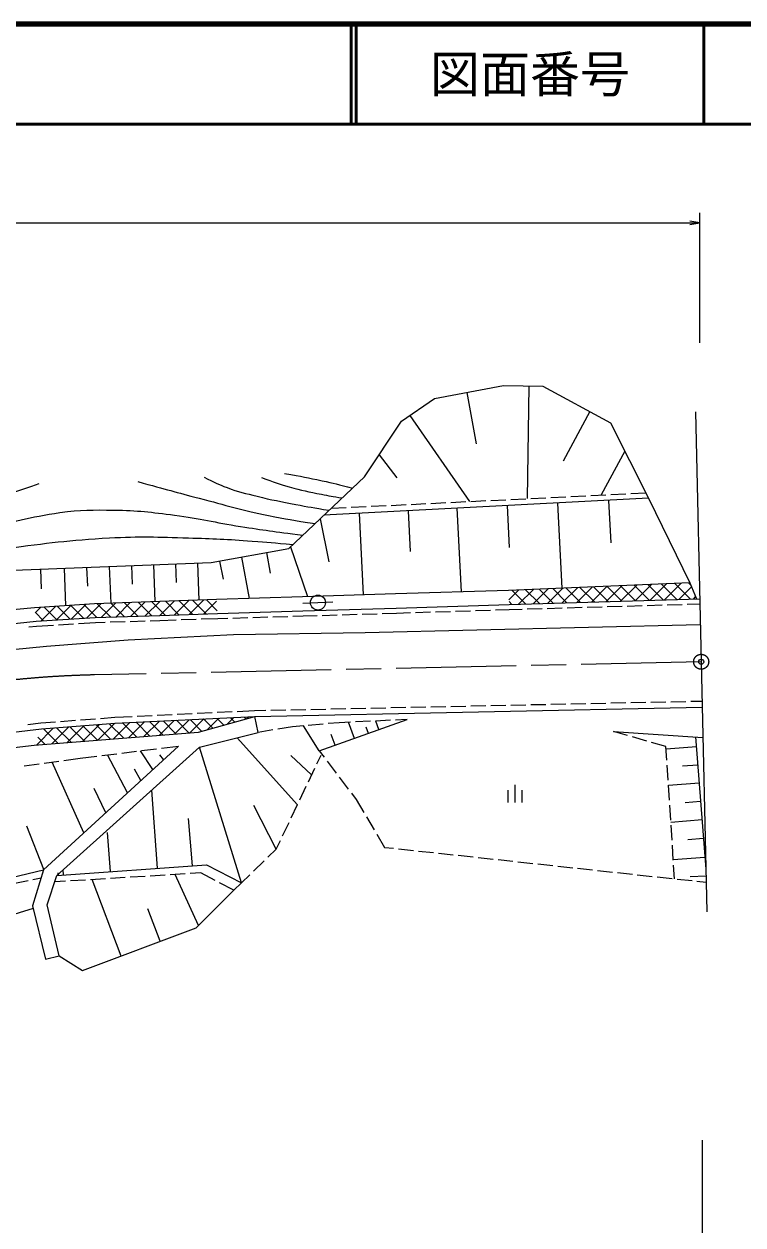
# Model space of a CAD drawing. Units: millimetres, scale not verified. Extents: x 40000 to 680000, y 20000 to 380000.
# Drawn here: x 476044 to 547915, y 259937 to 380000 of the extents above; entities that cross this region are included whole.
import ezdxf
from ezdxf.enums import TextEntityAlignment as Align

# ---------------------------------------------------------------- set-up
doc = ezdxf.new("R2010")
doc.units = ezdxf.units.MM
doc.header["$LTSCALE"] = 1000
doc.header["$PDMODE"] = 32
doc.header["$PDSIZE"] = 500
doc.linetypes.add('CHAIN', pattern=[18.5, 12, -1.5, 3.5, -1.5])
for name, color, linetype, lineweight in [('M-BMK', 2, 'CHAIN', 13), ('M-BMK-OTRS', 5, 'Continuous', 25), ('M-STR-HTXT', 7, 'Continuous', 13), ('M-TTL', 2, 'Continuous', 140), ('M-TTL-LINE', 7, 'Continuous', 50), ('M-WORK', 1, 'Continuous', 13)]:
    doc.layers.add(name, color=color, linetype=linetype, lineweight=lineweight)
doc.layers.add('M-OTRS', color=6, linetype='Continuous')
doc.layers.add('M-TTL-TXT', color=7, linetype='Continuous')
doc.styles.add('ＭＳ ゴシック', font='')
doc.styles.get('ＭＳ ゴシック').set_extended_font_data('MS Gothic')

# ---------------------------------------------------------------- blocks, each defined once
blk = doc.blocks.new('open_arrow')
at = {"color": 0, "linetype": 'Continuous', "lineweight": -2}
blk.add_lwpolyline([(7.5, 1.25), (0, 0), (7.5, -1.25)], dxfattribs=at)

msp = doc.modelspace()

# ---------------------------------------------------------------- hatches: boundary and pattern name
at = {"layer": 'M-WORK'}
h = msp.add_hatch(dxfattribs=at)
h.set_pattern_fill('USER', color=256, style=0, pattern_type=2)
h.set_pattern_definition([(45, (536453, 323068), (-707.11, 707.11), []), (135, (536453, 323068), (-707.11, -707.11), [])])
h.paths.add_polyline_path([(524491, 323373), (542602, 324142), (543267, 322520), (524537, 321973)])
h = msp.add_hatch(dxfattribs=at)
h.set_pattern_fill('USER', color=256, style=0, pattern_type=2)
h.set_pattern_definition([(45, (480711, 321863), (-707.11, 707.11), []), (135, (480711, 321863), (-707.11, -707.11), [])])
h.paths.add_polyline_path([(477093, 321621), (483097, 322023), (489618, 322282), (495277, 322454), (495390, 321073), (489606, 320881), (483164, 320670), (477247, 320305)])
h = msp.add_hatch(dxfattribs=at)
h.set_pattern_fill('USER', color=256, style=0, pattern_type=2)
h.set_pattern_definition([(45, (482698, 309089), (-707.107, 707.107), []), (135, (482698, 309089), (-707.107, -707.107), [])])
h.paths.add_polyline_path([(477069, 307899), (493500, 309192), (499115, 310767), (485164, 310099), (477797, 309538)])

# ---------------------------------------------------------------- linework, layer by layer
at = {"layer": 'M-BMK'}
msp.add_line((543736, 316244), (483088, 314930), dxfattribs=at)
msp.add_circle((543736, 316244), 750, dxfattribs=at)
msp.add_arc((485239, 214953), 100000, 91.23269, 129.03544, dxfattribs=at)
at = {"layer": 'M-BMK-OTRS'}
for p, q in [((543174, 341238), (543736, 316244)), ((543736, 316244), (544298, 291250))]:
    msp.add_line(p, q, dxfattribs=at)
at = {"layer": 'M-OTRS'}
msp.add_point((543736, 316244), dxfattribs=at)
at = {"layer": 'M-STR-HTXT'}
for p, q in [((543606, 348117), (543606, 361140)), ((322822, 360140), (543606, 360140)), ((543837, 268400), (543837, 219905))]:
    msp.add_line(p, q, dxfattribs=at)
at = {"layer": 'M-TTL'}
msp.add_line((680000, 380000), (40000, 380000), dxfattribs=at)
at = {"layer": 'M-TTL-LINE'}
for p, q in [((508747, 380000), (508747, 370000)), ((509247, 380000), (509247, 370000)), ((543997, 380000), (543997, 370000)), ((40000, 370000), (680000, 370000))]:
    msp.add_line(p, q, dxfattribs=at)
at = {"layer": 'M-WORK'}
for p, q in [((526498, 343810), (526334, 332552)), ((520294, 343160), (521256, 338026)), ((532614, 341250), (529946, 336293)), ((514612, 340855), (520563, 332267)), ((511542, 336921), (513301, 334628)), ((536099, 337302), (533741, 332918)), ((526715, 332571), (528213, 332645)), ((528712, 332670), (530211, 332744)), ((530710, 332769), (532208, 332843)), ((532708, 332867), (534206, 332941)), ((534705, 332966), (536203, 333040)), ((536703, 333065), (538189, 333138)), ((506751, 331585), (508237, 331658)), ((508737, 331683), (510235, 331757)), ((510734, 331782), (512233, 331856)), ((512732, 331880), (514230, 331954)), ((514729, 331979), (516228, 332053)), ((516727, 332078), (518225, 332152)), ((518725, 332176), (520223, 332251)), ((519322, 331593), (519756, 323229)), ((520722, 332275), (522220, 332349)), ((522720, 332374), (524218, 332448)), ((524340, 331854), (524558, 327672)), ((524717, 332473), (526215, 332547)), ((529359, 332114), (529801, 323599)), ((534468, 332379), (534689, 328122)), ((505639, 330532), (506504, 326247)), ((509536, 331085), (509959, 322929)), ((514429, 331339), (514641, 327261)), ((497786, 326710), (498547, 322563)), ((500274, 327167), (500655, 325094)), ((502699, 327749), (504391, 322758)), ((477681, 325509), (477755, 323539)), ((480044, 325598), (480186, 321828)), ((482306, 325683), (482377, 323798)), ((484568, 325769), (484707, 322087)), ((486777, 325852), (486847, 324011)), ((488986, 325935), (489125, 322262)), ((491190, 326018), (491259, 324182)), ((493394, 326102), (493534, 322401)), ((495601, 326309), (495935, 324488)), ((503928, 322098), (505427, 322160)), ((505427, 322160), (506926, 322222)), ((534329, 321758), (535829, 321802)), ((536328, 321817), (537828, 321861)), ((538327, 321875), (539827, 321919)), ((540327, 321934), (541826, 321977)), ((542326, 321992), (543606, 322029)), ((493763, 320519), (495406, 320573)), ((495406, 320573), (496428, 320603)), ((496927, 320617), (498427, 320661)), ((498926, 320676), (500426, 320719)), ((500926, 320734), (502425, 320778)), ((502925, 320792), (503947, 320822)), ((503947, 320822), (505361, 320866)), ((505861, 320881), (507360, 320927)), ((507860, 320943), (509359, 320989)), ((509859, 321004), (511359, 321050)), ((511858, 321066), (513273, 321109)), ((513273, 321109), (514665, 321154)), ((515165, 321170), (516664, 321219)), ((517164, 321235), (518663, 321283)), ((519163, 321299), (520662, 321348)), ((521162, 321364), (522661, 321412)), ((523161, 321428), (524553, 321473)), ((524553, 321473), (525833, 321510)), ((526333, 321525), (527832, 321569)), ((528332, 321583), (529831, 321627)), ((530331, 321642), (531830, 321686)), ((532330, 321700), (533829, 321744)), ((476521, 319723), (477289, 319807)), ((477289, 319807), (478991, 319912)), ((479490, 319943), (480987, 320035)), ((481486, 320066), (483188, 320171)), ((483188, 320171), (484156, 320203)), ((484656, 320219), (486155, 320268)), ((486655, 320284), (488154, 320333)), ((488654, 320350), (489622, 320382)), ((489622, 320382), (491265, 320436)), ((491764, 320452), (493264, 320502)), ((536706, 312168), (538205, 312200)), ((538705, 312211), (540205, 312243)), ((540705, 312253), (542205, 312285)), ((542704, 312296), (543824, 312320)), ((489364, 310901), (490862, 310972)), ((491362, 310996), (492860, 311068)), ((493359, 311092), (494858, 311164)), ((495357, 311188), (496855, 311259)), ((497355, 311283), (499094, 311366)), ((499094, 311366), (500214, 311390)), ((500714, 311401), (502214, 311433)), ((502714, 311444), (504213, 311476)), ((504713, 311486), (506213, 311518)), ((506713, 311529), (508212, 311561)), ((508712, 311571), (510212, 311603)), ((510712, 311614), (512211, 311646)), ((512711, 311657), (514211, 311689)), ((514711, 311699), (516210, 311731)), ((516710, 311742), (518210, 311774)), ((518710, 311784), (520210, 311816)), ((520709, 311827), (522209, 311859)), ((522709, 311870), (524209, 311902)), ((524709, 311912), (526208, 311944)), ((526708, 311955), (528208, 311987)), ((528708, 311998), (530207, 312030)), ((530707, 312040), (532207, 312072)), ((532707, 312083), (534206, 312115)), ((534706, 312125), (536206, 312157)), ((476430, 309982), (477739, 310135)), ((477739, 310135), (479190, 310246)), ((479688, 310284), (481184, 310398)), ((481682, 310435), (483178, 310549)), ((483677, 310587), (485127, 310698)), ((485127, 310698), (486867, 310781)), ((487366, 310805), (488864, 310877)), ((503966, 309840), (502884, 309746)), ((505551, 307324), (503986, 309842)), ((505958, 310012), (504464, 309883)), ((505551, 307324), (514346, 310465)), ((507538, 310149), (506457, 310055)), ((508694, 310202), (507538, 310149)), ((509068, 308580), (508492, 310193)), ((510692, 310295), (509194, 310225)), ((512690, 310388), (511192, 310318)), ((511521, 309456), (511212, 310319)), ((514346, 310465), (513190, 310411)), ((503373, 301945), (497337, 308652)), ((500918, 309422), (499446, 309180)), ((502884, 309746), (501412, 309504)), ((507133, 307889), (506742, 308984)), ((510484, 309086), (510260, 309714)), ((536384, 308873), (534957, 309287)), ((534957, 309287), (543906, 308685)), ((538305, 308317), (536865, 308734)), ((543177, 308734), (544202, 295496)), ((487798, 307357), (489287, 307540)), ((489783, 307601), (491470, 307808)), ((497776, 294139), (493586, 307715)), ((540213, 307764), (538786, 308178)), ((540303, 306396), (540213, 307764)), ((543255, 307737), (540230, 307502)), ((478044, 306104), (479530, 306309)), ((482033, 299151), (478847, 306215)), ((480025, 306378), (481646, 306601)), ((481646, 306601), (483332, 306809)), ((483828, 306869), (485317, 307052)), ((486388, 303146), (484377, 306937)), ((485813, 307113), (487302, 307296)), ((488936, 305484), (487700, 307345)), ((489996, 306456), (489631, 306926)), ((504797, 304935), (502713, 306886)), ((505329, 306053), (505743, 306922)), ((505551, 307324), (506034, 306690)), ((506338, 306293), (507247, 305100)), ((476063, 305831), (477549, 306036)), ((487736, 304383), (487081, 305516)), ((504469, 304247), (505114, 305601)), ((540433, 304400), (540335, 305897)), ((543395, 305922), (541883, 305805)), ((503609, 302441), (504254, 303796)), ((507551, 304703), (508461, 303510)), ((525142, 302176), (525142, 303926)), ((540563, 302404), (540465, 303901)), ((543536, 304108), (540467, 303870)), ((484210, 301148), (483050, 303575)), ((489372, 295593), (488819, 303422)), ((508764, 303112), (509247, 302479)), ((524442, 302176), (524442, 303401)), ((525842, 302176), (525842, 303401)), ((501261, 297509), (499001, 301867)), ((502750, 300635), (503395, 301990)), ((509247, 302479), (510027, 301161)), ((540693, 300409), (540595, 301905)), ((543678, 302267), (542144, 302148)), ((492898, 295842), (492473, 300574)), ((501890, 298830), (502535, 300184)), ((510282, 300730), (511046, 299440)), ((543821, 300426), (540708, 300184)), ((478037, 295485), (476319, 299812)), ((484675, 295261), (484398, 299175)), ((511301, 299009), (512081, 297691)), ((540823, 298413), (540726, 299910)), ((501261, 297509), (501675, 298378)), ((540953, 296417), (540856, 297914)), ((543965, 298558), (542409, 298437)), ((500417, 296693), (501261, 297509)), ((512081, 297691), (512995, 297592)), ((513492, 297538), (514983, 297377)), ((515481, 297323), (516972, 297161)), ((517469, 297107), (518960, 296946)), ((519457, 296892), (520949, 296730)), ((521446, 296677), (522937, 296515)), ((544110, 296690), (540951, 296445)), ((479977, 294929), (479942, 295428)), ((498980, 295303), (500058, 296345)), ((523434, 296461), (524925, 296300)), ((525422, 296246), (526914, 296084)), ((527411, 296030), (528902, 295869)), ((529399, 295815), (530890, 295653)), ((531387, 295599), (532879, 295438)), ((533376, 295384), (534867, 295222)), ((541075, 294550), (540986, 295918)), ((474975, 294071), (476443, 294379)), ((476932, 294482), (477758, 294656)), ((480181, 294295), (479121, 294229)), ((479479, 294894), (479461, 295143)), ((482177, 294419), (480680, 294326)), ((484173, 294542), (482676, 294449)), ((485755, 286824), (482863, 294461)), ((486169, 294666), (484672, 294573)), ((488165, 294790), (486668, 294697)), ((490161, 294914), (488664, 294821)), ((492158, 295038), (490660, 294945)), ((493471, 289889), (491159, 294976)), ((493716, 295135), (492657, 295069)), ((495146, 294388), (493716, 295135)), ((497020, 293411), (495590, 294157)), ((497776, 294139), (498620, 294955)), ((535364, 295168), (536855, 295007)), ((537353, 294953), (538844, 294791)), ((539341, 294738), (540832, 294576)), ((541329, 294522), (542821, 294361)), ((544218, 294793), (542635, 294757)), ((543318, 294307), (544231, 294208)), ((489650, 288299), (488421, 291545))]:
    msp.add_line(p, q, dxfattribs=at)
for points in [[(448813, 319503), (451599, 320781), (460045, 323222), (474178, 325377), (494745, 326152), (502520, 327579), (510085, 334741), (513790, 340285), (517065, 342555), (523959, 343847), (527895, 343790), (534674, 340142), (538466, 332587), (506031, 330903)], [(538466, 332587), (542602, 324142), (543267, 322520)], [(542602, 324142), (524491, 323373), (513173, 323029), (503866, 322741), (495277, 322454), (489618, 322282), (483097, 322023), (477093, 321621), (473101, 321276), (467729, 320731), (463449, 320012), (459801, 319352), (455204, 318030), (449962, 316400)], [(410266, 290687), (415233, 294776), (418920, 297454), (422397, 300041), (426661, 303095), (429604, 304999), (433963, 307742), (438098, 309852), (442255, 311815), (445637, 313174), (450138, 314819), (455600, 316494), (460243, 317881), (464012, 318577), (468046, 319191), (473208, 319863), (477247, 320305), (483164, 320670), (489606, 320881), (495390, 321073), (503932, 321322), (513257, 321609), (524537, 321973), (543591, 322529)], [(411156, 288385), (415579, 291832), (420836, 296026), (425777, 299703), (430804, 303179), (435055, 305822), (439422, 308120), (444707, 310389), (450481, 312543), (457203, 314612), (463551, 316077), (470101, 316996), (478287, 317800), (486445, 318432), (496988, 318978), (510144, 319179), (543652, 319983)], [(407449, 273864), (419018, 283745), (424565, 288239), (429121, 291744), (433777, 294999), (437797, 297516), (442199, 299962), (446594, 302054), (450785, 303661), (455405, 305271), (459983, 306599), (463753, 307472), (467986, 308241), (472717, 308942), (477797, 309538), (485164, 310099), (499115, 310767), (543837, 311720)], [(391659, 260929), (392083, 260815), (400384, 265724), (411287, 275324), (418124, 281012), (423036, 285120), (427517, 288854), (430505, 291181), (433607, 293220), (437026, 295260), (440904, 297414), (444667, 299339), (448372, 301091), (451934, 302614), (455841, 303993), (460121, 305170), (464401, 306061), (468279, 306779), (472186, 307325), (477069, 307899), (493500, 309192), (499115, 310767)], [(491470, 307808), (477997, 295449), (476906, 291829), (478199, 286515), (479568, 286860), (478361, 291935), (479338, 294884), (493586, 307715), (499446, 309180), (499115, 310767)], [(415961, 261284), (435303, 276620), (442082, 281130), (449120, 285180), (458025, 289604), (462104, 291213), (468510, 293166), (477997, 295449)], [(479338, 294884), (494272, 295939), (497776, 294139), (497020, 293411)], [(479568, 286860), (481896, 285363), (493237, 289658), (497020, 293411)], [(476970, 291567), (473145, 290403), (472922, 279848), (460694, 274864), (445422, 266534), (428474, 260731), (417299, 261450)]]:
    msp.add_lwpolyline(points, dxfattribs=at)
msp.add_circle((505427, 322160), 750, dxfattribs=at)
for points, knots in [([(502097, 335072), (503899, 334746), (504380, 334663), (505832, 334344), (507033, 334080), (507425, 333985), (508894, 333614)], [0, 0, 0, 0, 1, 1, 1, 2, 2, 2, 2]), ([(423183, 314012), (424618, 314063), (425076, 314105), (426273, 314293), (427926, 314551), (428806, 314926), (430409, 315404), (432850, 316130), (434183, 316645), (436579, 317507), (439783, 318659), (441573, 319323), (444718, 320628), (447851, 321929), (449566, 322750), (452646, 324171), (454992, 325253), (456267, 325942), (458621, 327005), (461480, 328297), (463079, 329036), (466013, 330146), (468799, 331200), (470411, 331646), (473233, 332597), (474923, 333167), (475452, 333346), (477561, 334053)], [0, 0, 0, 0, 1, 1, 1, 2, 2, 2, 3, 3, 3, 4, 4, 4, 5, 5, 5, 6, 6, 6, 7, 7, 7, 8, 8, 8, 9, 9, 9, 9]), ([(487418, 334258), (490390, 333431), (491159, 333220), (493566, 332592), (496262, 331888), (497756, 331414), (500489, 330868), (502297, 330507), (502915, 330394), (505141, 330060)], [0, 0, 0, 0, 1, 1, 1, 2, 2, 2, 3, 3, 3, 3]), ([(494054, 334689), (495104, 334158), (495432, 334005), (496352, 333655), (497487, 333222), (498162, 333088), (499340, 332793), (500838, 332417), (501690, 332259), (503208, 331969), (504508, 331722), (504934, 331650), (506546, 331390)], [0, 0, 0, 0, 1, 1, 1, 2, 2, 2, 3, 3, 3, 4, 4, 4, 4]), ([(499780, 334650), (501082, 334177), (501458, 334045), (502557, 333731), (503797, 333376), (504508, 333232), (505774, 332984), (506579, 332827), (506848, 332777), (507842, 332618)], [0, 0, 0, 0, 1, 1, 1, 2, 2, 2, 3, 3, 3, 3]), ([(420725, 312022), (421945, 311997), (422328, 312001), (423348, 312098), (424568, 312215), (425238, 312397), (426432, 312673), (428678, 313192), (429903, 313620), (432100, 314320), (434866, 315201), (436419, 315700), (439109, 316790), (441169, 317625), (442237, 318290), (444280, 319165), (445963, 319885), (446957, 320163), (448646, 320869), (452280, 322389), (454223, 323457), (457877, 324929), (460808, 326111), (462485, 326694), (465498, 327649), (467993, 328439), (469416, 328802), (471952, 329449), (474929, 330208), (476589, 330724), (479631, 331153), (481722, 331448), (482920, 331429), (485032, 331402), (487411, 331372), (488743, 331205), (491103, 330904), (493685, 330574), (495099, 330175), (497671, 329774), (500103, 329396), (500893, 329290), (503910, 328895)], [0, 0, 0, 0, 1, 1, 1, 2, 2, 2, 3, 3, 3, 4, 4, 4, 5, 5, 5, 6, 6, 6, 7, 7, 7, 8, 8, 8, 9, 9, 9, 10, 10, 10, 11, 11, 11, 12, 12, 12, 13, 13, 13, 14, 14, 14, 14]), ([(456132, 322091), (458278, 322924), (458843, 323131), (460589, 323773), (463886, 324986), (465711, 325748), (469092, 326703), (471094, 327269), (472288, 327275), (474348, 327565), (478325, 328124), (480565, 328399), (484575, 328628), (487655, 328804), (489390, 328720), (492474, 328628), (494967, 328553), (496364, 328493), (498851, 328312), (500445, 328195), (500964, 328154), (502928, 327965)], [0, 0, 0, 0, 1, 1, 1, 2, 2, 2, 3, 3, 3, 4, 4, 4, 5, 5, 5, 6, 6, 6, 7, 7, 7, 7])]:
    msp.add_open_spline(points, degree=3, knots=knots, dxfattribs=at)

# ---------------------------------------------------------------- block references
at = {"layer": 'M-STR-HTXT', "xscale": 133, "yscale": 133, "rotation": 180}
msp.add_blockref('open_arrow', (543606, 360140), dxfattribs=at)

# ---------------------------------------------------------------- texts
at = {"layer": 'M-TTL-TXT', "style": 'ＭＳ ゴシック'}
msp.add_text('図面番号', height=3666, dxfattribs=at).set_placement((526622, 375000), align=Align.MIDDLE_CENTER)

doc.saveas('drawing.dxf')
